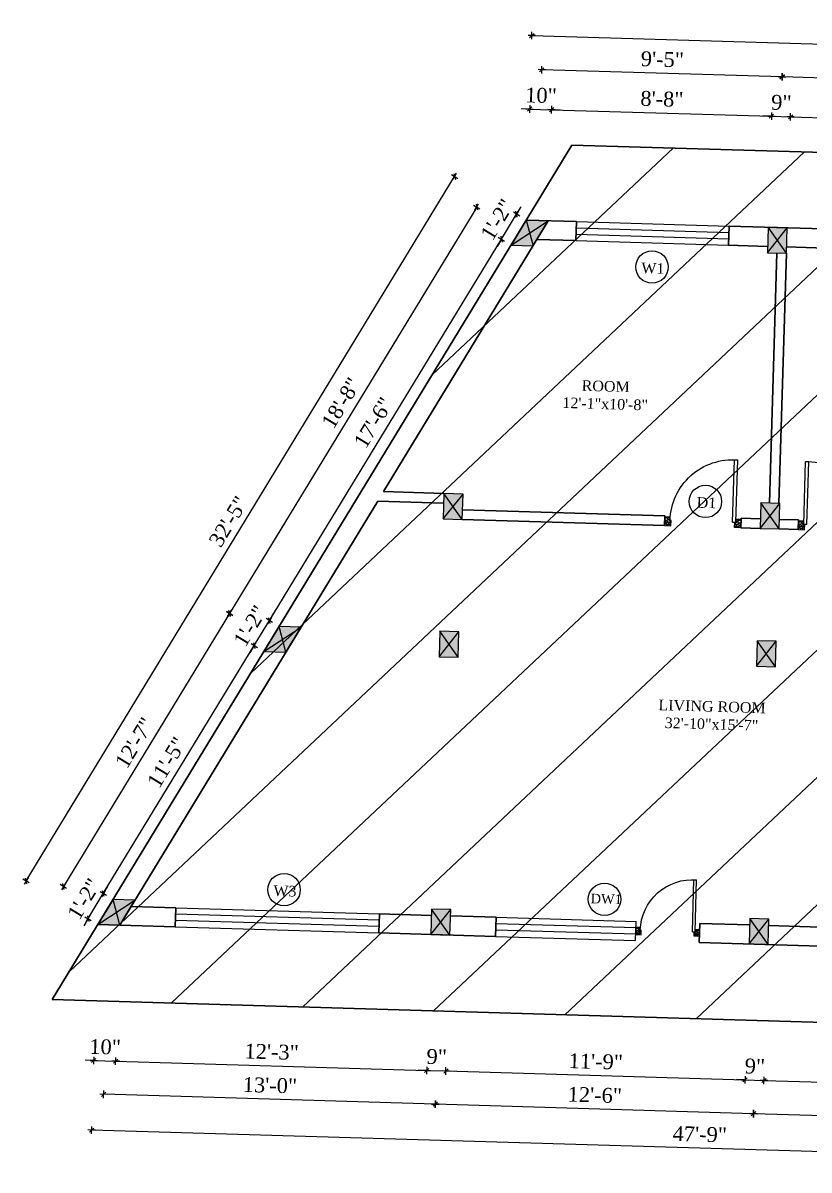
# Model space of a CAD drawing. Header units: inches. Extents: x 118463 to 132921, y -24238 to -19742.
# Drawn here: x 131821 to 132192, y -22141 to -21600 of the extents above; entities that cross this region are included whole.
import ezdxf

# ---------------------------------------------------------------- set-up
doc = ezdxf.new("R2010")
doc.units = ezdxf.units.IN
doc.header["$LTSCALE"] = 5
doc.header["$MEASUREMENT"] = 0
for name, color, linetype, lineweight in [('A-WALL', 7, 'Continuous', 9), ('Dimension', 7, 'Continuous', 18), ('DOOR', 62, 'Continuous', 0), ('Dw', 2, 'Continuous', 18)]:
    doc.layers.add(name, color=color, linetype=linetype, lineweight=lineweight)
doc.layers.add('dim line', color=7, linetype='Continuous', lineweight=15, true_color=0xfab2b2)
doc.layers.add('TEXT', color=6, linetype='Continuous')
doc.layers.add('WALL', color=7, linetype='Continuous')
doc.styles.add('ordinary', font='times.ttf')
doc.dimstyles.new('Copy of 96', dxfattribs={"dimtxt": 7, "dimasz": 4, "dimexe": 0.5, "dimexo": 0.5, "dimgap": 3, "dimtad": 1, "dimdec": 1, "dimzin": 11, "dimdsep": 46, "dimlunit": 4, "dimtxsty": 'ordinary', "dimblk": 'OBLIQUE', "dimcen": 0.09, "dimse1": 1, "dimse2": 1, "dimclrt": 6, "dimazin": 0, "dimtfac": 1, "dimtdec": 1, "dimtix": 1, "dimtmove": 2, "dimatfit": 3, "dimldrblk": 'leader', "dimfxl": 0.5, "dimfxlon": 1, "dimtolj": 1, "dimtzin": 0, "dimarcsym": 0})

# ---------------------------------------------------------------- blocks, each defined once
blk = doc.blocks.new('c2a')
at = {"color": 1, "ltscale": 5}
for p, q in [((18091.63, 4625.76), (18084.82, 4613.76)), ((18101.98, 4625.76), (18091.63, 4625.76)), ((18095.17, 4613.76), (18101.98, 4625.76)), ((18084.82, 4613.76), (18095.17, 4613.76))]:
    blk.add_line(p, q, dxfattribs=at)
blk = doc.blocks.new('A$C27B36B59')
at = {"layer": 'DOOR'}
for p, q in [((0, 4), (0, 0)), ((2.5, 4), (0, 4)), ((0, 0), (3, 0)), ((2.5, 2.5), (2.5, 4)), ((3, 2.5), (2.5, 2.5)), ((3, 0), (3, 2.5))]:
    blk.add_line(p, q, dxfattribs=at)
for centre, radius, start, end in [((-1.4, -0.54), 4.75, 22.1411, 72.838), ((1.34, 2.09), 1.64, 45.138, 144.8948), ((2.21, 0.3), 2.49, 83.3149, 152.658), ((0.13, 0.37), 2.05, 349.4875, 93.6805), ((1.96, -0.47), 2.01, 58.7447, 166.495), ((-0.06, 0.32), 1.13, 343.542, 86.947), ((2.08, -0.4), 1.17, 38.2816, 160.1519)]:
    blk.add_arc(centre, radius, start, end, dxfattribs=at)
blk = doc.blocks.new('D2')
at = {"layer": 'DOOR'}
for p, q in [((74473.95, 24047.59), (74473.95, 24018.09)), ((74473.95, 24047.59), (74475.45, 24047.59)), ((74475.45, 24047.59), (74475.45, 24018.13))]:
    blk.add_line(p, q, dxfattribs=at)
blk.add_arc((74473.95, 24047.59), 29.5, 180, 272.9146, dxfattribs=at)
at = {"layer": 'DOOR', "xscale": -1, "rotation": 180}
blk.add_blockref('A$C27B36B59', (74441.95, 24050.09), dxfattribs=at)
at = {"layer": 'DOOR', "rotation": 180}
blk.add_blockref('A$C27B36B59', (74477.95, 24050.09), dxfattribs=at)
blk = doc.blocks.new('oblique')
at = {"color": 0, "lineweight": -2}
blk.add_line((0.25, 0.25), (-0.25, -0.25), dxfattribs=at)
at = {"layer": 'dim line', "lineweight": 9}
for p, q in [((-0.4375, 0), (0.4375, 0)), ((0, 0.4375), (0, -0.4375))]:
    blk.add_line(p, q, dxfattribs=at)
blk = doc.blocks.new('*D3434')
at = {"layer": 'A-WALL', "color": 0, "lineweight": -2, "ltscale": 50, "transparency": 16777216}
blk.add_line((132318.42, -22119.16), (132165.49, -22114.6), dxfattribs=at)
at = {"layer": 'Defpoints', "color": 0, "ltscale": 50, "transparency": 16777216}
for p in [(132167.88, -22034.71), (132320.81, -22039.27), (132165.49, -22114.6)]:
    blk.add_point(p, dxfattribs=at)
at = {"layer": 'A-WALL', "color": 0, "lineweight": -2, "ltscale": 50, "transparency": 16777216, "xscale": 4, "yscale": 4, "zscale": 4}
for p, rotation in [((132165.49, -22114.6), 178.2899854281162), ((132318.42, -22119.16), 358.2899854281162)]:
    blk.add_blockref('oblique', p, dxfattribs=dict(at, rotation=rotation))
at = {"layer": 'A-WALL', "color": 6, "ltscale": 50, "transparency": 16777216, "insert": (132242.15, -22110.31), "char_height": 7, "attachment_point": 5, "rotation": 358.29, "style": 'ordinary'}
blk.add_mtext('\\A1;12\'-9"', dxfattribs=at)
blk = doc.blocks.new('_OBLIQUE')
at = {"color": 0, "linetype": 'ByBlock'}
blk.add_line((-0.5, -0.5), (0.5, 0.5), dxfattribs=at)
blk = doc.blocks.new('leader')
at = {"layer": 'Dimension'}
for p, q in [((0, -4.33), (0, 4.33)), ((-4.42, 0), (4.42, 0))]:
    blk.add_line(p, q, dxfattribs=at)
blk = doc.blocks.new('*D3435')
at = {"layer": 'A-WALL', "color": 0, "lineweight": -2, "ltscale": 50, "transparency": 16777216}
blk.add_line((132165.49, -22114.6), (132015.56, -22110.12), dxfattribs=at)
at = {"layer": 'Defpoints', "color": 0, "ltscale": 50, "transparency": 16777216}
for p in [(132017.94, -22030.23), (132167.88, -22034.71), (132015.56, -22110.12)]:
    blk.add_point(p, dxfattribs=at)
at = {"layer": 'A-WALL', "color": 0, "lineweight": -2, "ltscale": 50, "transparency": 16777216, "xscale": 4, "yscale": 4, "zscale": 4}
for p, rotation in [((132015.56, -22110.12), 178.2899854281162), ((132165.49, -22114.6), 358.2899854281162)]:
    blk.add_blockref('oblique', p, dxfattribs=dict(at, rotation=rotation))
at = {"layer": 'A-WALL', "color": 6, "ltscale": 50, "transparency": 16777216, "insert": (132090.72, -22105.8), "char_height": 7, "attachment_point": 5, "rotation": 358.29, "style": 'ordinary'}
blk.add_mtext('\\A1;12\'-6"', dxfattribs=at)
blk = doc.blocks.new('*D3436')
at = {"layer": 'A-WALL', "color": 0, "lineweight": -2, "ltscale": 50, "transparency": 16777216}
blk.add_line((132015.56, -22110.12), (131859.3, -22105.46), dxfattribs=at)
at = {"layer": 'Defpoints', "color": 0, "ltscale": 50, "transparency": 16777216}
for p in [(131861.69, -22025.57), (132017.94, -22030.23), (131859.3, -22105.46)]:
    blk.add_point(p, dxfattribs=at)
at = {"layer": 'A-WALL', "color": 0, "lineweight": -2, "ltscale": 50, "transparency": 16777216, "xscale": 4, "yscale": 4, "zscale": 4}
for p, rotation in [((131859.3, -22105.46), 178.2899854281162), ((132015.56, -22110.12), 358.2899854281162)]:
    blk.add_blockref('oblique', p, dxfattribs=dict(at, rotation=rotation))
at = {"layer": 'A-WALL', "color": 6, "ltscale": 50, "transparency": 16777216, "insert": (131937.63, -22101.23), "char_height": 7, "attachment_point": 5, "rotation": 358.29, "style": 'ordinary'}
blk.add_mtext('\\A1;13\'-0"', dxfattribs=at)
blk = doc.blocks.new('*D3437')
at = {"layer": 'A-WALL', "color": 0, "lineweight": -2, "ltscale": 50, "transparency": 16777216}
blk.add_line((132426.37, -22139.42), (131853.62, -22122.32), dxfattribs=at)
at = {"layer": 'Defpoints', "color": 0, "ltscale": 50, "transparency": 16777216}
for p in [(131856.52, -22025.41), (132429.26, -22042.51), (131853.62, -22122.32)]:
    blk.add_point(p, dxfattribs=at)
at = {"layer": 'A-WALL', "color": 0, "lineweight": -2, "ltscale": 50, "transparency": 16777216, "xscale": 4, "yscale": 4, "zscale": 4}
for p, rotation in [((131853.62, -22122.32), 178.2899854281162), ((132426.37, -22139.42), 358.2899854281162)]:
    blk.add_blockref('oblique', p, dxfattribs=dict(at, rotation=rotation))
at = {"layer": 'A-WALL', "color": 6, "ltscale": 50, "transparency": 16777216, "insert": (132140.19, -22124.3), "char_height": 7, "attachment_point": 5, "rotation": 358.29, "style": 'ordinary'}
blk.add_mtext('\\A1;47\'-9"', dxfattribs=at)
blk = doc.blocks.new('*D3438')
at = {"layer": 'A-WALL', "color": 0, "lineweight": -2, "ltscale": 50, "transparency": 16777216}
for p, q in [((131859.12, -22010.84), (131861.2, -22007.43)), ((131851.95, -22022.64), (131859.12, -22010.84)), ((131851.95, -22022.64), (131849.87, -22026.05))]:
    blk.add_line(p, q, dxfattribs=at)
at = {"layer": 'Defpoints', "color": 0, "ltscale": 50, "transparency": 16777216}
for p in [(131859.12, -22010.84), (131863.68, -22013.62), (131856.52, -22025.41)]:
    blk.add_point(p, dxfattribs=at)
at = {"layer": 'A-WALL', "color": 0, "lineweight": -2, "ltscale": 50, "transparency": 16777216, "xscale": 4, "yscale": 4, "zscale": 4}
for p, rotation in [((131859.12, -22010.84), 238.7014709224648), ((131851.95, -22022.64), 58.70147092246477)]:
    blk.add_blockref('oblique', p, dxfattribs=dict(at, rotation=rotation))
at = {"layer": 'A-WALL', "color": 6, "ltscale": 50, "transparency": 16777216, "insert": (131849.98, -22013.36), "char_height": 7, "attachment_point": 5, "rotation": 58.7015, "style": 'ordinary'}
blk.add_mtext('\\A1;1\'-2"', dxfattribs=at)
blk = doc.blocks.new('*D3439')
at = {"layer": 'A-WALL', "color": 0, "lineweight": -2, "ltscale": 50, "transparency": 16777216}
blk.add_line((131859.12, -22010.84), (131930.21, -21893.91), dxfattribs=at)
at = {"layer": 'Defpoints', "color": 0, "ltscale": 50, "transparency": 16777216}
for p in [(131930.21, -21893.91), (131934.78, -21896.69), (131863.68, -22013.62)]:
    blk.add_point(p, dxfattribs=at)
at = {"layer": 'A-WALL', "color": 0, "lineweight": -2, "ltscale": 50, "transparency": 16777216, "xscale": 4, "yscale": 4, "zscale": 4}
for p, rotation in [((131930.21, -21893.91), 58.70147092265319), ((131859.12, -22010.84), 238.7014709226532)]:
    blk.add_blockref('oblique', p, dxfattribs=dict(at, rotation=rotation))
at = {"layer": 'A-WALL', "color": 6, "ltscale": 50, "transparency": 16777216, "insert": (131889.06, -21948.97), "char_height": 7, "attachment_point": 5, "rotation": 58.7015, "style": 'ordinary'}
blk.add_mtext('\\A1;11\'-5"', dxfattribs=at)
blk = doc.blocks.new('*D3440')
at = {"layer": 'A-WALL', "color": 0, "lineweight": -2, "ltscale": 50, "transparency": 16777216}
for p, q in [((131937.38, -21882.12), (131939.46, -21878.7)), ((131930.21, -21893.91), (131937.38, -21882.12)), ((131930.21, -21893.91), (131928.13, -21897.33))]:
    blk.add_line(p, q, dxfattribs=at)
at = {"layer": 'Defpoints', "color": 0, "ltscale": 50, "transparency": 16777216}
for p in [(131937.38, -21882.12), (131941.94, -21884.9), (131934.78, -21896.69)]:
    blk.add_point(p, dxfattribs=at)
at = {"layer": 'A-WALL', "color": 0, "lineweight": -2, "ltscale": 50, "transparency": 16777216, "xscale": 4, "yscale": 4, "zscale": 4}
for p, rotation in [((131937.38, -21882.12), 238.7014709226532), ((131930.21, -21893.91), 58.70147092265319)]:
    blk.add_blockref('oblique', p, dxfattribs=dict(at, rotation=rotation))
at = {"layer": 'A-WALL', "color": 6, "ltscale": 50, "transparency": 16777216, "insert": (131928.24, -21884.64), "char_height": 7, "attachment_point": 5, "rotation": 58.7015, "style": 'ordinary'}
blk.add_mtext('\\A1;1\'-2"', dxfattribs=at)
blk = doc.blocks.new('*D3441')
at = {"layer": 'A-WALL', "color": 0, "lineweight": -2, "ltscale": 50, "transparency": 16777216}
blk.add_line((131937.38, -21882.12), (132046.7, -21702.3), dxfattribs=at)
at = {"layer": 'Defpoints', "color": 0, "ltscale": 50, "transparency": 16777216}
for p in [(132046.7, -21702.3), (132051.27, -21705.08), (131941.94, -21884.9)]:
    blk.add_point(p, dxfattribs=at)
at = {"layer": 'A-WALL', "color": 0, "lineweight": -2, "ltscale": 50, "transparency": 16777216, "xscale": 4, "yscale": 4, "zscale": 4}
for p, rotation in [((132046.7, -21702.3), 58.70147092265319), ((131937.38, -21882.12), 238.7014709226532)]:
    blk.add_blockref('oblique', p, dxfattribs=dict(at, rotation=rotation))
at = {"layer": 'A-WALL', "color": 6, "ltscale": 50, "transparency": 16777216, "insert": (131986.43, -21788.8), "char_height": 7, "attachment_point": 5, "rotation": 58.7015, "style": 'ordinary'}
blk.add_mtext('\\A1;17\'-6"', dxfattribs=at)
blk = doc.blocks.new('*D3442')
at = {"layer": 'A-WALL', "color": 0, "lineweight": -2, "ltscale": 50, "transparency": 16777216}
for p, q in [((132046.7, -21702.3), (132053.87, -21690.51)), ((132053.87, -21690.51), (132055.95, -21687.1)), ((132046.7, -21702.3), (132044.63, -21705.72))]:
    blk.add_line(p, q, dxfattribs=at)
at = {"layer": 'Defpoints', "color": 0, "ltscale": 50, "transparency": 16777216}
for p in [(132053.87, -21690.51), (132058.44, -21693.29), (132051.27, -21705.08)]:
    blk.add_point(p, dxfattribs=at)
at = {"layer": 'A-WALL', "color": 0, "lineweight": -2, "ltscale": 50, "transparency": 16777216, "xscale": 4, "yscale": 4, "zscale": 4}
for p, rotation in [((132053.87, -21690.51), 238.7014709226532), ((132046.7, -21702.3), 58.70147092265319)]:
    blk.add_blockref('oblique', p, dxfattribs=dict(at, rotation=rotation))
at = {"layer": 'A-WALL', "color": 6, "ltscale": 50, "transparency": 16777216, "insert": (132044.73, -21693.03), "char_height": 7, "attachment_point": 5, "rotation": 58.7015, "style": 'ordinary'}
blk.add_mtext('\\A1;1\'-2"', dxfattribs=at)
blk = doc.blocks.new('*D3443')
at = {"layer": 'A-WALL', "color": 0, "lineweight": -2, "ltscale": 50, "transparency": 16777216}
blk.add_line((132035.07, -21687.16), (131918.58, -21878.77), dxfattribs=at)
at = {"layer": 'Defpoints', "color": 0, "ltscale": 50, "transparency": 16777216}
for p in [(132054.85, -21699.18), (131918.58, -21878.77), (131938.36, -21890.79)]:
    blk.add_point(p, dxfattribs=at)
at = {"layer": 'A-WALL', "color": 0, "lineweight": -2, "ltscale": 50, "transparency": 16777216, "xscale": 4, "yscale": 4, "zscale": 4}
for p, rotation in [((132035.07, -21687.16), 58.70147092238875), ((131918.58, -21878.77), 238.7014709223888)]:
    blk.add_blockref('oblique', p, dxfattribs=dict(at, rotation=rotation))
at = {"layer": 'A-WALL', "color": 6, "ltscale": 50, "transparency": 16777216, "insert": (131971.22, -21779.55), "char_height": 7, "attachment_point": 5, "rotation": 58.7015, "style": 'ordinary'}
blk.add_mtext('\\A1;18\'-8"', dxfattribs=at)
blk = doc.blocks.new('*D3444')
at = {"layer": 'A-WALL', "color": 0, "lineweight": -2, "ltscale": 50, "transparency": 16777216}
blk.add_line((131918.58, -21878.77), (131840.32, -22007.49), dxfattribs=at)
at = {"layer": 'Defpoints', "color": 0, "ltscale": 50, "transparency": 16777216}
for p in [(131938.36, -21890.79), (131840.32, -22007.49), (131860.1, -22019.52)]:
    blk.add_point(p, dxfattribs=at)
at = {"layer": 'A-WALL', "color": 0, "lineweight": -2, "ltscale": 50, "transparency": 16777216, "xscale": 4, "yscale": 4, "zscale": 4}
for p, rotation in [((131918.58, -21878.77), 58.70147092265326), ((131840.32, -22007.49), 238.7014709226532)]:
    blk.add_blockref('oblique', p, dxfattribs=dict(at, rotation=rotation))
at = {"layer": 'A-WALL', "color": 6, "ltscale": 50, "transparency": 16777216, "insert": (131873.83, -21939.71), "char_height": 7, "attachment_point": 5, "rotation": 58.7015, "style": 'ordinary'}
blk.add_mtext('\\A1;12\'-7"', dxfattribs=at)
blk = doc.blocks.new('*D3445')
at = {"layer": 'A-WALL', "color": 0, "lineweight": -2, "ltscale": 50, "transparency": 16777216}
blk.add_line((131822.74, -22004.88), (132024.66, -21672.75), dxfattribs=at)
at = {"layer": 'Defpoints', "color": 0, "ltscale": 50, "transparency": 16777216}
for p in [(132024.66, -21672.75), (132058.44, -21693.29), (131856.52, -22025.41)]:
    blk.add_point(p, dxfattribs=at)
at = {"layer": 'A-WALL', "color": 0, "lineweight": -2, "ltscale": 50, "transparency": 16777216, "xscale": 4, "yscale": 4, "zscale": 4}
for p, rotation in [((132024.66, -21672.75), 58.70147092240071), ((131822.74, -22004.88), 238.7014709224007)]:
    blk.add_blockref('oblique', p, dxfattribs=dict(at, rotation=rotation))
at = {"layer": 'A-WALL', "color": 6, "ltscale": 50, "transparency": 16777216, "insert": (131918.1, -21835.41), "char_height": 7, "attachment_point": 5, "rotation": 58.7015, "style": 'ordinary'}
blk.add_mtext('\\A1;32\'-5"', dxfattribs=at)
blk = doc.blocks.new('*D3446')
at = {"layer": 'A-WALL', "color": 0, "lineweight": -2, "ltscale": 50, "transparency": 16777216}
for p, q in [((132060, -21640.94), (132056, -21640.82)), ((132060, -21640.94), (132070.35, -21641.25)), ((132070.35, -21641.25), (132074.34, -21641.37))]:
    blk.add_line(p, q, dxfattribs=at)
at = {"layer": 'Defpoints', "color": 0, "ltscale": 50, "transparency": 16777216}
for p in [(132070.35, -21641.25), (132058.44, -21693.29), (132068.78, -21693.6)]:
    blk.add_point(p, dxfattribs=at)
at = {"layer": 'A-WALL', "color": 0, "lineweight": -2, "ltscale": 50, "transparency": 16777216, "xscale": 4, "yscale": 4, "zscale": 4}
for p, rotation in [((132060, -21640.94), 358.2899854281655), ((132070.35, -21641.25), 178.2899854281655)]:
    blk.add_blockref('oblique', p, dxfattribs=dict(at, rotation=rotation))
at = {"layer": 'A-WALL', "color": 6, "ltscale": 50, "transparency": 16777216, "insert": (132065.37, -21634.54), "char_height": 7, "attachment_point": 5, "rotation": 358.29, "style": 'ordinary'}
blk.add_mtext('\\A1;10"', dxfattribs=at)
blk = doc.blocks.new('*D3447')
at = {"layer": 'A-WALL', "color": 0, "lineweight": -2, "ltscale": 50, "transparency": 16777216}
blk.add_line((132070.35, -21641.25), (132173.95, -21644.34), dxfattribs=at)
at = {"layer": 'Defpoints', "color": 0, "ltscale": 50, "transparency": 16777216}
for p in [(132173.95, -21644.34), (132068.78, -21693.6), (132172.39, -21696.69)]:
    blk.add_point(p, dxfattribs=at)
at = {"layer": 'A-WALL', "color": 0, "lineweight": -2, "ltscale": 50, "transparency": 16777216, "xscale": 4, "yscale": 4, "zscale": 4}
for p, rotation in [((132070.35, -21641.25), 178.2899854281162), ((132173.95, -21644.34), 358.2899854281162)]:
    blk.add_blockref('oblique', p, dxfattribs=dict(at, rotation=rotation))
at = {"layer": 'A-WALL', "color": 6, "ltscale": 50, "transparency": 16777216, "insert": (132122.34, -21636.24), "char_height": 7, "attachment_point": 5, "rotation": 358.29, "style": 'ordinary'}
blk.add_mtext('\\A1;8\'-8"', dxfattribs=at)
blk = doc.blocks.new('*D3448')
at = {"layer": 'A-WALL', "color": 0, "lineweight": -2, "ltscale": 50, "transparency": 16777216}
for p, q in [((132173.95, -21644.34), (132169.95, -21644.22)), ((132173.95, -21644.34), (132182.95, -21644.61)), ((132182.95, -21644.61), (132186.94, -21644.73))]:
    blk.add_line(p, q, dxfattribs=at)
at = {"layer": 'Defpoints', "color": 0, "ltscale": 50, "transparency": 16777216}
for p in [(132182.95, -21644.61), (132172.39, -21696.69), (132181.38, -21696.96)]:
    blk.add_point(p, dxfattribs=at)
at = {"layer": 'A-WALL', "color": 0, "lineweight": -2, "ltscale": 50, "transparency": 16777216, "xscale": 4, "yscale": 4, "zscale": 4}
for p, rotation in [((132173.95, -21644.34), 358.2899854281162), ((132182.95, -21644.61), 178.2899854281162)]:
    blk.add_blockref('oblique', p, dxfattribs=dict(at, rotation=rotation))
at = {"layer": 'A-WALL', "color": 6, "ltscale": 50, "transparency": 16777216, "insert": (132178.64, -21637.91), "char_height": 7, "attachment_point": 5, "rotation": 358.29, "style": 'ordinary'}
blk.add_mtext('\\A1;9"', dxfattribs=at)
blk = doc.blocks.new('*D3449')
at = {"layer": 'A-WALL', "color": 0, "lineweight": -2, "ltscale": 50, "transparency": 16777216}
blk.add_line((132182.95, -21644.61), (132337.88, -21649.24), dxfattribs=at)
at = {"layer": 'Defpoints', "color": 0, "ltscale": 50, "transparency": 16777216}
for p in [(132337.88, -21649.24), (132181.38, -21696.96), (132336.31, -21701.58)]:
    blk.add_point(p, dxfattribs=at)
at = {"layer": 'A-WALL', "color": 0, "lineweight": -2, "ltscale": 50, "transparency": 16777216, "xscale": 4, "yscale": 4, "zscale": 4}
for p, rotation in [((132182.95, -21644.61), 178.2899854281162), ((132337.88, -21649.24), 358.2899854281162)]:
    blk.add_blockref('oblique', p, dxfattribs=dict(at, rotation=rotation))
at = {"layer": 'A-WALL', "color": 6, "ltscale": 50, "transparency": 16777216, "insert": (132260.6, -21640.43), "char_height": 7, "attachment_point": 5, "rotation": 358.29, "style": 'ordinary'}
blk.add_mtext('\\A1;12\'-11"', dxfattribs=at)
blk = doc.blocks.new('*D3421')
at = {"layer": 'A-WALL', "color": 0, "lineweight": -2, "ltscale": 50, "transparency": 16777216}
blk.add_line((132342.93, -21630.7), (132179, -21625.81), dxfattribs=at)
at = {"layer": 'Defpoints', "color": 0, "ltscale": 50, "transparency": 16777216}
for p in [(132179, -21625.81), (132176.88, -21696.82), (132340.81, -21701.72)]:
    blk.add_point(p, dxfattribs=at)
at = {"layer": 'A-WALL', "color": 0, "lineweight": -2, "ltscale": 50, "transparency": 16777216, "xscale": 4, "yscale": 4, "zscale": 4}
for p, rotation in [((132179, -21625.81), 178.2899854281162), ((132342.93, -21630.7), 358.2899854281162)]:
    blk.add_blockref('oblique', p, dxfattribs=dict(at, rotation=rotation))
at = {"layer": 'A-WALL', "color": 6, "ltscale": 50, "transparency": 16777216, "insert": (132261.16, -21621.7), "char_height": 7, "attachment_point": 5, "rotation": 358.29, "style": 'ordinary'}
blk.add_mtext('\\A1;13\'-8"', dxfattribs=at)
blk = doc.blocks.new('*D3422')
at = {"layer": 'A-WALL', "color": 0, "lineweight": -2, "ltscale": 50, "transparency": 16777216}
blk.add_line((132179, -21625.81), (132065.73, -21622.43), dxfattribs=at)
at = {"layer": 'Defpoints', "color": 0, "ltscale": 50, "transparency": 16777216}
for p in [(132065.73, -21622.43), (132063.61, -21693.44), (132176.88, -21696.82)]:
    blk.add_point(p, dxfattribs=at)
at = {"layer": 'A-WALL', "color": 0, "lineweight": -2, "ltscale": 50, "transparency": 16777216, "xscale": 4, "yscale": 4, "zscale": 4}
for p, rotation in [((132065.73, -21622.43), 178.2899854281162), ((132179, -21625.81), 358.2899854281162)]:
    blk.add_blockref('oblique', p, dxfattribs=dict(at, rotation=rotation))
at = {"layer": 'A-WALL', "color": 6, "ltscale": 50, "transparency": 16777216, "insert": (132122.56, -21617.55), "char_height": 7, "attachment_point": 5, "rotation": 358.29, "style": 'ordinary'}
blk.add_mtext('\\A1;9\'-5"', dxfattribs=at)
blk = doc.blocks.new('*D3423')
at = {"layer": 'A-WALL', "color": 0, "lineweight": -2, "ltscale": 50, "transparency": 16777216}
blk.add_line((132061.04, -21606.26), (132439.87, -21617.57), dxfattribs=at)
at = {"layer": 'Defpoints', "color": 0, "ltscale": 50, "transparency": 16777216}
for p in [(132439.87, -21617.57), (132058.44, -21693.29), (132437.27, -21704.6)]:
    blk.add_point(p, dxfattribs=at)
at = {"layer": 'A-WALL', "color": 0, "lineweight": -2, "ltscale": 50, "transparency": 16777216, "xscale": 4, "yscale": 4, "zscale": 4}
for p, rotation in [((132061.04, -21606.26), 178.2899854281162), ((132439.87, -21617.57), 358.2899854281162)]:
    blk.add_blockref('oblique', p, dxfattribs=dict(at, rotation=rotation))
at = {"layer": 'A-WALL', "color": 6, "ltscale": 50, "transparency": 16777216, "insert": (132250.65, -21605.35), "char_height": 7, "attachment_point": 5, "rotation": 358.29, "style": 'ordinary'}
blk.add_mtext('\\A1;31\'-7"', dxfattribs=at)
blk = doc.blocks.new('*D3424')
at = {"layer": 'A-WALL', "color": 0, "lineweight": -2, "ltscale": 50, "transparency": 16777216}
for p, q in [((131854.6, -22089.51), (131850.6, -22089.39)), ((131854.6, -22089.51), (131864.95, -22089.82)), ((131864.95, -22089.82), (131868.95, -22089.94))]:
    blk.add_line(p, q, dxfattribs=at)
at = {"layer": 'Defpoints', "color": 0, "ltscale": 50, "transparency": 16777216}
for p in [(131856.52, -22025.41), (131866.86, -22025.72), (131864.95, -22089.82)]:
    blk.add_point(p, dxfattribs=at)
at = {"layer": 'A-WALL', "color": 0, "lineweight": -2, "ltscale": 50, "transparency": 16777216, "xscale": 4, "yscale": 4, "zscale": 4}
for p, rotation in [((131854.6, -22089.51), 358.2899854281162), ((131864.95, -22089.82), 178.2899854281162)]:
    blk.add_blockref('oblique', p, dxfattribs=dict(at, rotation=rotation))
at = {"layer": 'A-WALL', "color": 6, "ltscale": 50, "transparency": 16777216, "insert": (131859.97, -22083.11), "char_height": 7, "attachment_point": 5, "rotation": 358.29, "style": 'ordinary'}
blk.add_mtext('\\A1;10"', dxfattribs=at)
blk = doc.blocks.new('*D3425')
at = {"layer": 'A-WALL', "color": 0, "lineweight": -2, "ltscale": 50, "transparency": 16777216}
blk.add_line((131864.95, -22089.82), (132011.53, -22094.19), dxfattribs=at)
at = {"layer": 'Defpoints', "color": 0, "ltscale": 50, "transparency": 16777216}
for p in [(131866.86, -22025.72), (132013.45, -22030.1), (132011.53, -22094.19)]:
    blk.add_point(p, dxfattribs=at)
at = {"layer": 'A-WALL', "color": 0, "lineweight": -2, "ltscale": 50, "transparency": 16777216, "xscale": 4, "yscale": 4, "zscale": 4}
for p, rotation in [((131864.95, -22089.82), 178.2899854281162), ((132011.53, -22094.19), 358.2899854281162)]:
    blk.add_blockref('oblique', p, dxfattribs=dict(at, rotation=rotation))
at = {"layer": 'A-WALL', "color": 6, "ltscale": 50, "transparency": 16777216, "insert": (131938.44, -22085.45), "char_height": 7, "attachment_point": 5, "rotation": 358.29, "style": 'ordinary'}
blk.add_mtext('\\A1;12\'-3"', dxfattribs=at)
blk = doc.blocks.new('*D3426')
at = {"layer": 'A-WALL', "color": 0, "lineweight": -2, "ltscale": 50, "transparency": 16777216}
for p, q in [((132011.53, -22094.19), (132007.53, -22094.08)), ((132011.53, -22094.19), (132020.53, -22094.46)), ((132020.53, -22094.46), (132024.53, -22094.58))]:
    blk.add_line(p, q, dxfattribs=at)
at = {"layer": 'Defpoints', "color": 0, "ltscale": 50, "transparency": 16777216}
for p in [(132013.45, -22030.1), (132022.44, -22030.36), (132020.53, -22094.46)]:
    blk.add_point(p, dxfattribs=at)
at = {"layer": 'A-WALL', "color": 0, "lineweight": -2, "ltscale": 50, "transparency": 16777216, "xscale": 4, "yscale": 4, "zscale": 4}
for p, rotation in [((132011.53, -22094.19), 358.2899854281162), ((132020.53, -22094.46), 178.2899854281162)]:
    blk.add_blockref('oblique', p, dxfattribs=dict(at, rotation=rotation))
at = {"layer": 'A-WALL', "color": 6, "ltscale": 50, "transparency": 16777216, "insert": (132016.23, -22087.76), "char_height": 7, "attachment_point": 5, "rotation": 358.29, "style": 'ordinary'}
blk.add_mtext('\\A1;9"', dxfattribs=at)
blk = doc.blocks.new('*D3427')
at = {"layer": 'A-WALL', "color": 0, "lineweight": -2, "ltscale": 50, "transparency": 16777216}
blk.add_line((132020.53, -22094.46), (132161.47, -22098.67), dxfattribs=at)
at = {"layer": 'Defpoints', "color": 0, "ltscale": 50, "transparency": 16777216}
for p in [(132022.44, -22030.36), (132163.38, -22034.57), (132161.47, -22098.67)]:
    blk.add_point(p, dxfattribs=at)
at = {"layer": 'A-WALL', "color": 0, "lineweight": -2, "ltscale": 50, "transparency": 16777216, "xscale": 4, "yscale": 4, "zscale": 4}
for p, rotation in [((132020.53, -22094.46), 178.2899854281162), ((132161.47, -22098.67), 358.2899854281162)]:
    blk.add_blockref('oblique', p, dxfattribs=dict(at, rotation=rotation))
at = {"layer": 'A-WALL', "color": 6, "ltscale": 50, "transparency": 16777216, "insert": (132091.19, -22090), "char_height": 7, "attachment_point": 5, "rotation": 358.29, "style": 'ordinary'}
blk.add_mtext('\\A1;11\'-9"', dxfattribs=at)
blk = doc.blocks.new('*D3428')
at = {"layer": 'A-WALL', "color": 0, "lineweight": -2, "ltscale": 50, "transparency": 16777216}
for p, q in [((132161.47, -22098.67), (132157.47, -22098.55)), ((132161.47, -22098.67), (132170.46, -22098.94)), ((132170.46, -22098.94), (132174.46, -22099.06))]:
    blk.add_line(p, q, dxfattribs=at)
at = {"layer": 'Defpoints', "color": 0, "ltscale": 50, "transparency": 16777216}
for p in [(132163.38, -22034.57), (132172.37, -22034.84), (132170.46, -22098.94)]:
    blk.add_point(p, dxfattribs=at)
at = {"layer": 'A-WALL', "color": 0, "lineweight": -2, "ltscale": 50, "transparency": 16777216, "xscale": 4, "yscale": 4, "zscale": 4}
for p, rotation in [((132161.47, -22098.67), 358.2899854281162), ((132170.46, -22098.94), 178.2899854281162)]:
    blk.add_blockref('oblique', p, dxfattribs=dict(at, rotation=rotation))
at = {"layer": 'A-WALL', "color": 6, "ltscale": 50, "transparency": 16777216, "insert": (132166.16, -22092.24), "char_height": 7, "attachment_point": 5, "rotation": 358.29, "style": 'ordinary'}
blk.add_mtext('\\A1;9"', dxfattribs=at)
blk = doc.blocks.new('*D3429')
at = {"layer": 'A-WALL', "color": 0, "lineweight": -2, "ltscale": 50, "transparency": 16777216}
blk.add_line((132170.46, -22098.94), (132314.4, -22103.24), dxfattribs=at)
at = {"layer": 'Defpoints', "color": 0, "ltscale": 50, "transparency": 16777216}
for p in [(132172.37, -22034.84), (132316.31, -22039.14), (132314.4, -22103.24)]:
    blk.add_point(p, dxfattribs=at)
at = {"layer": 'A-WALL', "color": 0, "lineweight": -2, "ltscale": 50, "transparency": 16777216, "xscale": 4, "yscale": 4, "zscale": 4}
for p, rotation in [((132170.46, -22098.94), 178.2899854281162), ((132314.4, -22103.24), 358.2899854281162)]:
    blk.add_blockref('oblique', p, dxfattribs=dict(at, rotation=rotation))
at = {"layer": 'A-WALL', "color": 6, "ltscale": 50, "transparency": 16777216, "insert": (132242.62, -22094.53), "char_height": 7, "attachment_point": 5, "rotation": 358.29, "style": 'ordinary'}
blk.add_mtext('\\A1;12\'-0"', dxfattribs=at)

msp = doc.modelspace()

# ---------------------------------------------------------------- hatches: boundary and pattern name
at = {"layer": 'WALL', "linetype": 'ByBlock', "ltscale": 5, "true_color": 0xf8991e}
h = msp.add_hatch(dxfattribs=at)
h.set_pattern_fill('ANSI31', color=30, scale=350, angle=-1.71)
h.set_pattern_definition([(43.29, (123828.28, -19199.53), (-29.99899, 31.8453), [])])
h.paths.add_polyline_path([(131835.01, -22060.79), (132079.94, -21657.91), (132438.23, -21668.61), (132428.41, -22078.5)])
h = msp.add_hatch(color=30, dxfattribs=at)
h.dxf.hatch_style = 1
h.paths.add_polyline_path([(132060.03, -21699.34), (132061.61, -21705.39), (132068.78, -21693.6)])
h.paths.add_polyline_path([(132060.03, -21699.34), (132068.78, -21693.6), (132058.44, -21693.29)])
h.paths.add_polyline_path([(132058.44, -21693.29), (132051.27, -21705.08), (132060.03, -21699.34)])
h.paths.add_polyline_path([(132060.03, -21699.34), (132051.27, -21705.08), (132061.61, -21705.39)])
h = msp.add_hatch(color=30, dxfattribs=at)
h.dxf.hatch_style = 1
h.paths.add_polyline_path([(132176.71, -21702.82), (132172.03, -21708.69), (132181.02, -21708.95)])
h.paths.add_polyline_path([(132181.02, -21708.95), (132181.38, -21696.96), (132176.71, -21702.82)])
h.paths.add_polyline_path([(132176.71, -21702.82), (132181.38, -21696.96), (132172.39, -21696.69)])
h.paths.add_polyline_path([(132172.39, -21696.69), (132172.03, -21708.69), (132176.71, -21702.82)])
h = msp.add_hatch(color=30, dxfattribs=at)
h.dxf.hatch_style = 1
h.paths.add_polyline_path([(132023.97, -21828.32), (132019.29, -21834.18), (132028.29, -21834.45)])
h.paths.add_polyline_path([(132028.29, -21834.45), (132028.65, -21822.46), (132023.97, -21828.32)])
h.paths.add_polyline_path([(132023.97, -21828.32), (132028.65, -21822.46), (132019.65, -21822.19)])
h.paths.add_polyline_path([(132019.65, -21822.19), (132019.29, -21834.18), (132023.97, -21828.32)])
h = msp.add_hatch(color=30, dxfattribs=at)
h.dxf.hatch_style = 1
h.paths.add_polyline_path([(132173.26, -21832.78), (132168.58, -21838.64), (132177.58, -21838.91)])
h.paths.add_polyline_path([(132177.58, -21838.91), (132177.93, -21826.91), (132173.26, -21832.78)])
h.paths.add_polyline_path([(132173.26, -21832.78), (132177.93, -21826.91), (132168.94, -21826.65)])
h.paths.add_polyline_path([(132168.94, -21826.65), (132168.58, -21838.64), (132173.26, -21832.78)])
h = msp.add_hatch(color=30, dxfattribs=at)
h.dxf.hatch_style = 1
h.paths.add_polyline_path([(131943.53, -21890.95), (131945.12, -21897), (131952.29, -21885.21)])
h.paths.add_polyline_path([(131943.53, -21890.95), (131952.29, -21885.21), (131941.94, -21884.9)])
h.paths.add_polyline_path([(131941.94, -21884.9), (131934.78, -21896.69), (131943.53, -21890.95)])
h.paths.add_polyline_path([(131943.53, -21890.95), (131934.78, -21896.69), (131945.12, -21897)])
h = msp.add_hatch(color=30, dxfattribs=at)
h.dxf.hatch_style = 1
h.paths.add_polyline_path([(132022.03, -21893.29), (132017.35, -21899.15), (132026.35, -21899.42)])
h.paths.add_polyline_path([(132026.35, -21899.42), (132026.71, -21887.43), (132022.03, -21893.29)])
h.paths.add_polyline_path([(132022.03, -21893.29), (132026.71, -21887.43), (132017.71, -21887.16)])
h.paths.add_polyline_path([(132017.71, -21887.16), (132017.35, -21899.15), (132022.03, -21893.29)])
h = msp.add_hatch(color=30, dxfattribs=at)
h.dxf.hatch_style = 1
h.paths.add_polyline_path([(132171.53, -21897.75), (132166.85, -21903.62), (132175.85, -21903.89)])
h.paths.add_polyline_path([(132175.85, -21903.89), (132176.21, -21891.89), (132171.53, -21897.75)])
h.paths.add_polyline_path([(132171.53, -21897.75), (132176.21, -21891.89), (132167.21, -21891.62)])
h.paths.add_polyline_path([(132167.21, -21891.62), (132166.85, -21903.62), (132171.53, -21897.75)])
h = msp.add_hatch(color=30, dxfattribs=at)
h.dxf.hatch_style = 1
h.paths.add_polyline_path([(131865.27, -22019.67), (131866.86, -22025.72), (131874.03, -22013.93)])
h.paths.add_polyline_path([(131865.27, -22019.67), (131874.03, -22013.93), (131863.68, -22013.62)])
h.paths.add_polyline_path([(131863.68, -22013.62), (131856.52, -22025.41), (131865.27, -22019.67)])
h.paths.add_polyline_path([(131865.27, -22019.67), (131856.52, -22025.41), (131866.86, -22025.72)])
h = msp.add_hatch(color=30, dxfattribs=at)
h.dxf.hatch_style = 1
h.paths.add_polyline_path([(132018.12, -22024.23), (132013.45, -22030.1), (132022.44, -22030.36)])
h.paths.add_polyline_path([(132022.44, -22030.36), (132022.8, -22018.37), (132018.12, -22024.23)])
h.paths.add_polyline_path([(132018.12, -22024.23), (132022.8, -22018.37), (132013.8, -22018.1)])
h.paths.add_polyline_path([(132013.8, -22018.1), (132013.45, -22030.1), (132018.12, -22024.23)])
h = msp.add_hatch(color=30, dxfattribs=at)
h.dxf.hatch_style = 1
h.paths.add_polyline_path([(132168.06, -22028.71), (132163.38, -22034.57), (132172.37, -22034.84)])
h.paths.add_polyline_path([(132172.37, -22034.84), (132172.73, -22022.85), (132168.06, -22028.71)])
h.paths.add_polyline_path([(132168.06, -22028.71), (132172.73, -22022.85), (132163.74, -22022.58)])
h.paths.add_polyline_path([(132163.74, -22022.58), (132163.38, -22034.57), (132168.06, -22028.71)])

# ---------------------------------------------------------------- linework, layer by layer
at = {"color": 1, "ltscale": 5}
for p, q in [((132051.27, -21705.08), (132068.78, -21693.6)), ((132058.44, -21693.29), (132061.61, -21705.39)), ((132172.03, -21708.69), (132181.38, -21696.96)), ((132181.02, -21708.95), (132172.39, -21696.69)), ((132019.29, -21834.18), (132028.65, -21822.46)), ((132028.29, -21834.45), (132019.65, -21822.19)), ((132177.58, -21838.91), (132168.94, -21826.65)), ((132168.58, -21838.64), (132177.93, -21826.91)), ((131934.78, -21896.69), (131952.29, -21885.21)), ((131945.12, -21897), (131941.94, -21884.9)), ((132017.35, -21899.15), (132026.71, -21887.43)), ((132026.35, -21899.42), (132017.71, -21887.16)), ((132175.85, -21903.89), (132167.21, -21891.62)), ((132166.85, -21903.62), (132176.21, -21891.89)), ((131856.52, -22025.41), (131874.03, -22013.93)), ((131866.86, -22025.72), (131863.68, -22013.62)), ((132013.45, -22030.1), (132022.8, -22018.37)), ((132022.44, -22030.36), (132013.8, -22018.1)), ((132163.38, -22034.57), (132172.73, -22022.85)), ((132172.37, -22034.84), (132163.74, -22022.58))]:
    msp.add_line(p, q, dxfattribs=at)
at = {"layer": 'A-WALL', "lineweight": 30}
for p, q in [((131835.01, -22060.79), (132079.94, -21657.91)), ((132337.39, -21665.6), (132079.94, -21657.91)), ((131991.12, -21821.34), (132068.78, -21693.6)), ((132082.05, -21693.99), (132058.44, -21693.29)), ((132081.78, -21702.99), (132082.05, -21693.99)), ((132153.75, -21705.14), (132154.01, -21696.14)), ((132210.87, -21697.84), (132154.01, -21696.14)), ((132081.78, -21702.99), (132063.41, -21702.44)), ((132172.12, -21705.69), (132153.75, -21705.14)), ((132210.6, -21706.84), (132181.11, -21705.96)), ((132176.53, -21708.82), (132173.01, -21826.77)), ((132181.02, -21708.95), (132177.5, -21826.9)), ((132019.65, -21822.19), (131991.12, -21821.34)), ((131866.86, -22025.72), (131988.43, -21825.76)), ((132019.52, -21826.69), (131988.43, -21825.76)), ((132028.42, -21829.95), (132123.73, -21832.8)), ((132028.29, -21834.45), (132123.6, -21837.3)), ((132123.6, -21837.3), (132123.73, -21832.8)), ((132159.58, -21838.37), (132159.72, -21833.87)), ((132159.72, -21833.87), (132168.71, -21834.14)), ((132177.71, -21834.41), (132186.71, -21834.68)), ((132186.57, -21839.18), (132186.71, -21834.68)), ((132159.58, -21838.37), (132168.58, -21838.64)), ((132177.58, -21838.91), (132186.57, -21839.18)), ((131872.24, -22016.88), (131893.27, -22017.5)), ((131893, -22026.5), (131893.27, -22017.5)), ((131988.96, -22029.37), (131989.23, -22020.37)), ((131989.23, -22020.37), (132013.71, -22021.1)), ((132022.71, -22021.37), (132044.2, -22022.01)), ((131856.52, -22025.41), (131893, -22026.5)), ((132043.93, -22031.01), (132044.2, -22022.01)), ((132139.89, -22033.87), (132140.16, -22024.88)), ((132140.16, -22024.88), (132163.65, -22025.58)), ((132172.64, -22025.84), (132197.13, -22026.58)), ((131988.96, -22029.37), (132043.93, -22031.01)), ((132139.89, -22033.87), (132196.86, -22035.57)), ((131835.01, -22060.79), (132428.41, -22078.5))]:
    msp.add_line(p, q, dxfattribs=at)
at = {"layer": 'Dw', "color": 3}
for p, q in [((132081.96, -21696.99), (132153.92, -21699.14)), ((132082.05, -21693.99), (132154.01, -21696.14)), ((132081.87, -21699.99), (132153.84, -21702.14)), ((132081.78, -21702.99), (132153.75, -21705.14)), ((131989.14, -22023.37), (131893.18, -22020.5)), ((131893.27, -22017.5), (131989.23, -22020.37)), ((131893, -22026.5), (131988.96, -22029.37)), ((131989.05, -22026.37), (131893.09, -22023.5)), ((132110.08, -22026.98), (132044.11, -22025.01)), ((132044.2, -22022.01), (132110.17, -22023.98)), ((132109.9, -22032.98), (132110.17, -22023.98)), ((132043.93, -22031.01), (132109.9, -22032.98)), ((132109.99, -22029.98), (132044.02, -22028.01))]:
    msp.add_line(p, q, dxfattribs=at)
at = {"layer": 'TEXT'}
for centre in [(132117.67, -21715.42), (132142.83, -21825.95), (131944.29, -22009), (132095.3, -22013.51)]:
    msp.add_circle(centre, 7.64, dxfattribs=at)
at = {"layer": 'WALL', "color": 2, "linetype": 'ByBlock', "ltscale": 5}
for points in [[(132051.27, -21705.08), (132061.61, -21705.39), (132068.78, -21693.6), (132058.44, -21693.29)], [(132172.03, -21708.69), (132181.02, -21708.95), (132181.38, -21696.96), (132172.39, -21696.69)], [(132019.29, -21834.18), (132028.29, -21834.45), (132028.65, -21822.46), (132019.65, -21822.19)], [(132168.58, -21838.64), (132177.58, -21838.91), (132177.93, -21826.91), (132168.94, -21826.65)], [(131934.78, -21896.69), (131945.12, -21897), (131952.29, -21885.21), (131941.94, -21884.9)], [(132017.35, -21899.15), (132026.35, -21899.42), (132026.71, -21887.43), (132017.71, -21887.16)], [(132166.85, -21903.62), (132175.85, -21903.89), (132176.21, -21891.89), (132167.21, -21891.62)], [(131856.52, -22025.41), (131866.86, -22025.72), (131874.03, -22013.93), (131863.68, -22013.62)], [(132013.45, -22030.1), (132022.44, -22030.36), (132022.8, -22018.37), (132013.8, -22018.1)], [(132163.38, -22034.57), (132172.37, -22034.84), (132172.73, -22022.85), (132163.74, -22022.58)]]:
    msp.add_lwpolyline(points, close=True, dxfattribs=at)

# ---------------------------------------------------------------- block references
at = {"layer": 'WALL', "color": 2, "linetype": 'ByBlock', "ltscale": 5, "rotation": 358.2899854281289}
for p in [(113836.82, -25777.12), (113720.33, -25968.73), (113642.07, -26097.45)]:
    msp.add_blockref('c2a', p, dxfattribs=at)
at = {"layer": 'WALL', "color": 2, "linetype": 'ByBlock', "xscale": -1, "rotation": 178.289985428129}
msp.add_blockref('D2', (58432.48, 4423.5), dxfattribs=at)
at = {"layer": 'WALL', "color": 2, "linetype": 'ByBlock', "rotation": 178.289985428129}
msp.add_blockref('D2', (207349.03, -22.29), dxfattribs=at)
at = {"layer": 'WALL', "color": 2, "linetype": 'ByBlock', "xscale": -0.8333000000002356, "yscale": 0.8333000000000083, "zscale": 0.8333, "rotation": 178.289985428129}
msp.add_blockref('D2', (70703.18, -147.02), dxfattribs=at)

# ---------------------------------------------------------------- texts
at = {"layer": 'TEXT', "style": 'ordinary'}
for s, height, rotation, p in [('W1', 5, 358.2904, (132112.55, -21718.33)), ('D1', 5, 358.2896, (132138.64, -21828.89)), ('W3', 5, 358.2904, (131939.17, -22011.91)), ('DW1', 4.5, 358.2904, (132088.68, -22015.38))]:
    msp.add_text(s, height=height, rotation=rotation, dxfattribs=at).set_placement(p)
at = {"layer": 'TEXT', "char_height": 5, "attachment_point": 8, "rotation": 358.2896, "style": 'ordinary'}
for s, insert in [('ROOM\\P12\'-1"x10\'-8"', (132095.53, -21782.51)), ('LIVING ROOM\\P32\'-10"x15\'-7"', (132145.64, -21933.49))]:
    msp.add_mtext_dynamic_manual_height_columns(s, width=101.5687, gutter_width=1720.72, heights=[0], dxfattribs=dict(at, insert=insert))

# ---------------------------------------------------------------- dimensions: what is measured, and where the dimension line sits
at = {"layer": 'A-WALL', "ltscale": 50}
for base, p1, p2, angle, picture, middle in [((132439.87, -21617.57), (132058.44, -21693.29), (132437.27, -21704.6), 358.29, '*D3423', (132250.65, -21605.35)), ((132065.73, -21622.43), (132176.88, -21696.82), (132063.61, -21693.44), 358.29, '*D3422', (132122.56, -21617.55)), ((132179, -21625.81), (132340.81, -21701.72), (132176.88, -21696.82), 358.29, '*D3421', (132261.16, -21621.7)), ((132173.95, -21644.34), (132068.78, -21693.6), (132172.39, -21696.69), 178.29, '*D3447', (132122.34, -21636.24)), ((132182.95, -21644.61), (132172.39, -21696.69), (132181.38, -21696.96), 178.29, '*D3448', (132178.64, -21637.91)), ((132337.88, -21649.24), (132181.38, -21696.96), (132336.31, -21701.58), 178.29, '*D3449', (132260.6, -21640.43)), ((132053.87, -21690.51), (132051.27, -21705.08), (132058.44, -21693.29), 238.7015, '*D3442', (132044.73, -21693.03)), ((132046.7, -21702.3), (131941.94, -21884.9), (132051.27, -21705.08), 238.7015, '*D3441', (131986.43, -21788.8)), ((131937.38, -21882.12), (131934.78, -21896.69), (131941.94, -21884.9), 238.7015, '*D3440', (131928.24, -21884.64)), ((131840.32, -22007.49), (131938.36, -21890.79), (131860.1, -22019.52), 58.7015, '*D3444', (131873.83, -21939.71)), ((131930.21, -21893.91), (131863.68, -22013.62), (131934.78, -21896.69), 238.7015, '*D3439', (131889.06, -21948.97)), ((131864.95, -22089.82), (131856.52, -22025.41), (131866.86, -22025.72), 358.29, '*D3424', (131859.97, -22083.11)), ((131853.62, -22122.32), (132429.26, -22042.51), (131856.52, -22025.41), 358.29, '*D3437', (132140.19, -22124.3)), ((131859.3, -22105.46), (132017.94, -22030.23), (131861.69, -22025.57), 358.29, '*D3436', (131937.63, -22101.23)), ((132011.53, -22094.19), (131866.86, -22025.72), (132013.45, -22030.1), 358.29, '*D3425', (131938.44, -22085.45)), ((132020.53, -22094.46), (132013.45, -22030.1), (132022.44, -22030.36), 358.29, '*D3426', (132016.23, -22087.76)), ((132015.56, -22110.12), (132167.88, -22034.71), (132017.94, -22030.23), 358.29, '*D3435', (132090.72, -22105.8)), ((132161.47, -22098.67), (132022.44, -22030.36), (132163.38, -22034.57), 358.29, '*D3427', (132091.19, -22090)), ((132170.46, -22098.94), (132163.38, -22034.57), (132172.37, -22034.84), 358.29, '*D3428', (132166.16, -22092.24)), ((132165.49, -22114.6), (132320.81, -22039.27), (132167.88, -22034.71), 358.29, '*D3434', (132242.15, -22110.31)), ((132314.4, -22103.24), (132172.37, -22034.84), (132316.31, -22039.14), 358.29, '*D3429', (132242.62, -22094.53))]:
    dim = msp.add_linear_dim(base=base, p1=p1, p2=p2, angle=angle, dimstyle='Copy of 96', override={"dimdec": 0, "dimblk": 'oblique', "dimtdec": 0, "dimarcsym": 1}, dxfattribs=at)
    dim.commit()
    dim.dimension.update_dxf_attribs({"geometry": picture, "text_midpoint": middle})
for p1, p2, distance, picture, middle in [((132058.44, -21693.29), (132068.78, -21693.6), 52.37, '*D3446', (132065.37, -21634.54)), ((131856.52, -22025.41), (132058.44, -21693.29), 39.53, '*D3445', (131918.1, -21835.41)), ((132054.85, -21699.18), (131938.36, -21890.79), -23.15, '*D3443', (131971.22, -21779.55)), ((131856.52, -22025.41), (131863.68, -22013.62), 5.34, '*D3438', (131849.98, -22013.36))]:
    dim = msp.add_aligned_dim(p1=p1, p2=p2, distance=distance, dimstyle='Copy of 96', override={"dimdec": 0, "dimblk": 'oblique', "dimtdec": 0, "dimarcsym": 1}, dxfattribs=at)
    dim.commit()
    dim.dimension.update_dxf_attribs({"geometry": picture, "text_midpoint": middle})

doc.saveas('drawing.dxf')
